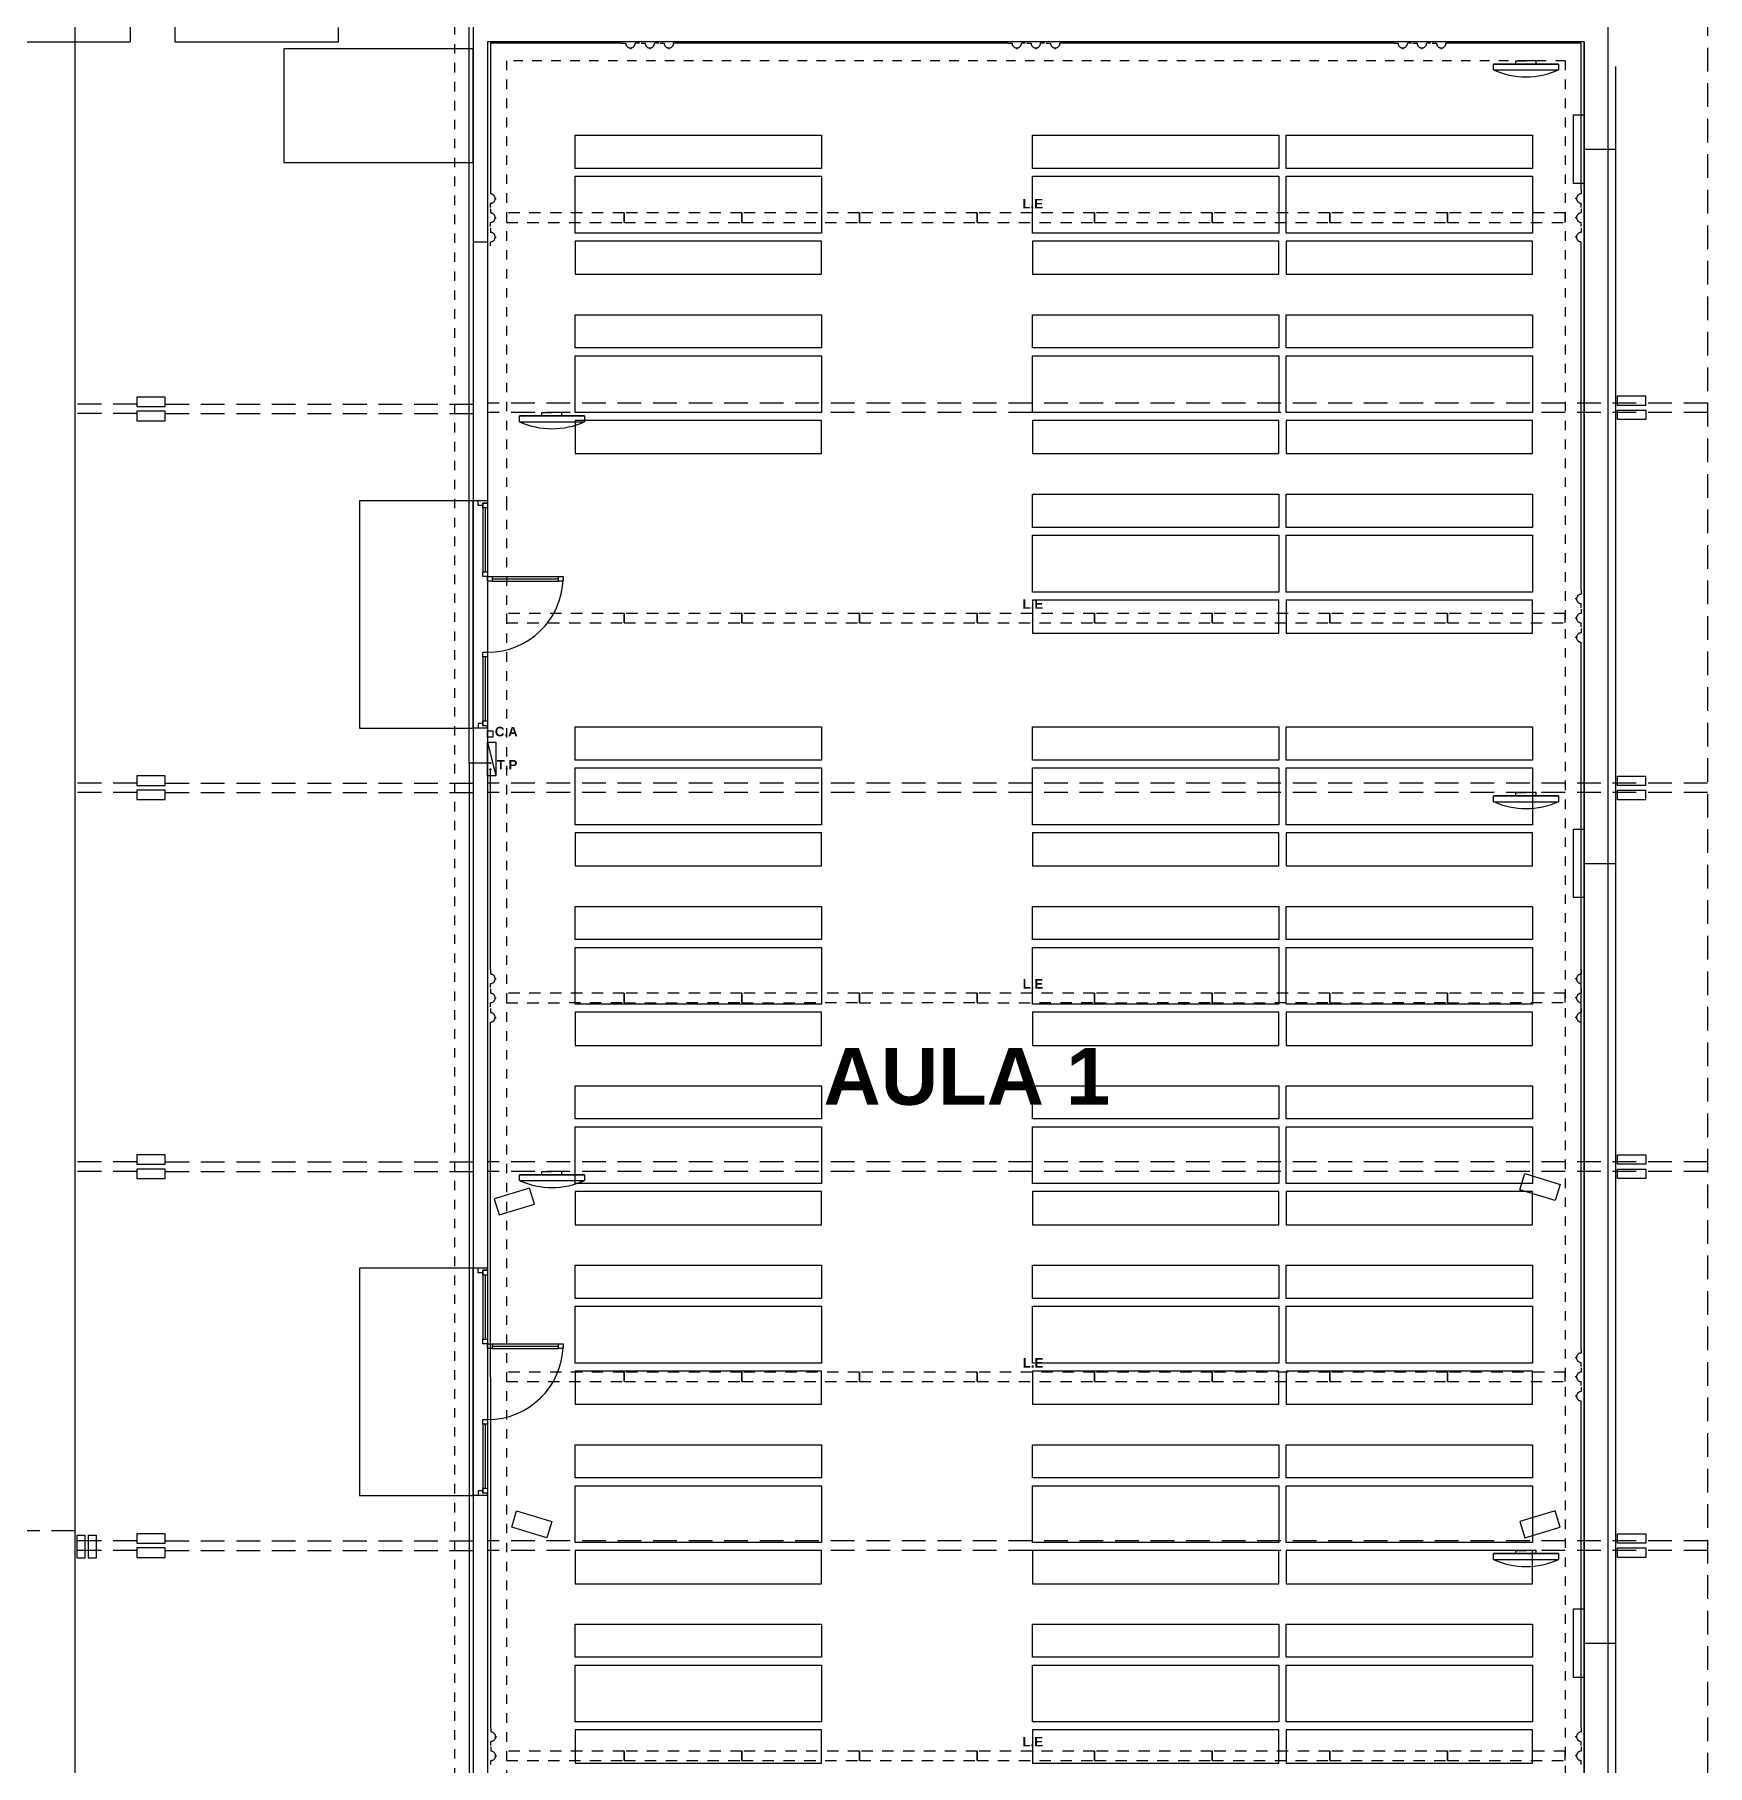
# Model space of a CAD drawing. Header units: millimetres. Extents: x -735 to -481, y 85 to 450.
# Drawn here: x -563.01 to -545.36, y 191.34 to 209.61 of the extents above; entities that cross this region are included whole.
import ezdxf

# ---------------------------------------------------------------- set-up
doc = ezdxf.new("R2010")
doc.units = ezdxf.units.MM
doc.linetypes.add('ACAD_ISO02W100', pattern=[15, 12, -3])
doc.linetypes.add('DASHED', pattern=[0.75, 0.5, -0.25])
for name, color, linetype in [('A-CARPINTERIAS PUERTAS', 2, 'CONTINUOUS'), ('A-MUROS', 5, 'CONTINUOUS'), ('bandeja pasacables', 1, 'CONTINUOUS'), ('dib - muro vista2', 2, 'CONTINUOUS'), ('dib - texto', 2, 'CONTINUOUS'), ('E-COLUMNAS MADERA', 6, 'CONTINUOUS'), ('ESTRUCTURA', 6, 'CONTINUOUS'), ('ESTUFAS', 50, 'CONTINUOUS'), ('iluminacion LED', 10, 'CONTINUOUS'), ('mobiliario aulas', 254, 'CONTINUOUS'), ('SOLADOS EXTERIORES', 8, 'CONTINUOUS'), ('sonido', 1, 'CONTINUOUS'), ('T-LOCALES', 7, 'CONTINUOUS'), ('TABLERO PRINCIPAL', 1, 'CONTINUOUS'), ('tomas', 10, 'CONTINUOUS'), ('VENTILADORES', 2, 'CONTINUOUS'), ('VISTA4', 3, 'CONTINUOUS')]:
    doc.layers.add(name, color=color, linetype=linetype)
doc.layers.add('SUPERFICIES', color=6, linetype='CONTINUOUS', plot=False)
doc.styles.add('ARIAL', font='swisseb.ttf', dxfattribs={"width": 1.32})
doc.styles.add('STYLE1', font='swisseb.ttf', dxfattribs={"width": 1.32})

msp = doc.modelspace()

# ---------------------------------------------------------------- hatches: boundary and pattern name
at = {"layer": 'bandeja pasacables', "linetype": 'ACAD_ISO02W100'}
h = msp.add_hatch(color=256, dxfattribs=at)
h.dxf.hatch_style = 1
h.paths.add_polyline_path([(-558.208, 201.849, 1), (-558.198, 201.849, 1)])
at = {"layer": 'TABLERO PRINCIPAL', "linetype": 'ACAD_ISO02W100'}
h = msp.add_hatch(color=256, dxfattribs=at)
h.dxf.hatch_style = 1
h.paths.add_polyline_path([(-558.208, 201.915, 1), (-558.198, 201.915, 1)])

# ---------------------------------------------------------------- linework, layer by layer
at = {"layer": 'A-CARPINTERIAS PUERTAS'}
for p, q in [((-558.284, 204.661), (-558.284, 203.935)), ((-558.234, 204.661), (-558.234, 203.935)), ((-558.259, 204.611), (-558.259, 203.935)), ((-558.185, 203.885), (-557.484, 203.885)), ((-558.185, 203.86), (-557.484, 203.86)), ((-558.185, 203.835), (-557.484, 203.835)), ((-558.284, 203.036), (-558.284, 202.31)), ((-558.259, 203.036), (-558.259, 202.36)), ((-558.234, 203.036), (-558.234, 202.31)), ((-558.284, 196.561), (-558.284, 195.835)), ((-558.259, 196.511), (-558.259, 195.835)), ((-558.234, 196.561), (-558.234, 195.835)), ((-558.185, 195.785), (-557.484, 195.785)), ((-558.185, 195.76), (-557.484, 195.76)), ((-558.185, 195.735), (-557.484, 195.735)), ((-558.284, 194.936), (-558.284, 194.21)), ((-558.259, 194.936), (-558.259, 194.26)), ((-558.234, 194.936), (-558.234, 194.21))]:
    msp.add_line(p, q, dxfattribs=at)
for points in [[(-558.234, 204.685), (-558.234, 204.661), (-558.284, 204.661), (-558.284, 204.636), (-558.334, 204.636), (-558.334, 204.661), (-558.334, 204.661), (-558.334, 204.685)], [(-558.234, 202.285), (-558.234, 202.31), (-558.284, 202.31), (-558.284, 202.335), (-558.334, 202.335), (-558.334, 202.31), (-558.334, 202.31), (-558.334, 202.285)], [(-558.234, 196.585), (-558.234, 196.561), (-558.284, 196.561), (-558.284, 196.536), (-558.334, 196.536), (-558.334, 196.561), (-558.334, 196.561), (-558.334, 196.585)], [(-558.234, 194.185), (-558.234, 194.21), (-558.284, 194.21), (-558.284, 194.235), (-558.334, 194.235), (-558.334, 194.21), (-558.334, 194.21), (-558.334, 194.185)]]:
    msp.add_lwpolyline(points, dxfattribs=at)
for points in [[(-558.234, 204.661), (-558.234, 204.611), (-558.284, 204.611), (-558.284, 204.661)], [(-558.234, 203.935), (-558.234, 203.885), (-558.284, 203.885), (-558.284, 203.935)], [(-558.234, 203.885), (-558.185, 203.885), (-558.185, 203.835), (-558.234, 203.835)], [(-557.484, 203.885), (-557.435, 203.885), (-557.435, 203.835), (-557.484, 203.835)], [(-558.234, 203.085), (-558.234, 203.036), (-558.284, 203.036), (-558.284, 203.085)], [(-558.234, 202.36), (-558.234, 202.31), (-558.284, 202.31), (-558.284, 202.36)], [(-558.234, 196.561), (-558.234, 196.511), (-558.284, 196.511), (-558.284, 196.561)], [(-558.234, 195.835), (-558.234, 195.785), (-558.284, 195.785), (-558.284, 195.835)], [(-558.234, 195.785), (-558.185, 195.785), (-558.185, 195.735), (-558.234, 195.735)], [(-557.484, 195.785), (-557.435, 195.785), (-557.435, 195.735), (-557.484, 195.735)], [(-558.234, 194.985), (-558.234, 194.936), (-558.284, 194.936), (-558.284, 194.985)], [(-558.234, 194.26), (-558.234, 194.21), (-558.284, 194.21), (-558.284, 194.26)]]:
    msp.add_lwpolyline(points, close=True, dxfattribs=at)
at = {"layer": 'A-CARPINTERIAS PUERTAS', "ltscale": 0.05}
for centre in [(-558.234, 203.885), (-558.234, 195.785)]:
    msp.add_arc(centre, 0.8, 270, 358.1524, dxfattribs=at)
at = {"layer": 'A-MUROS'}
for p, q in [((-546.411, 230.167), (-546.411, 184.93)), ((-561.534, 209.842), (-561.534, 209.53)), ((-559.807, 209.53), (-559.807, 209.68)), ((-558.384, 209.706), (-558.384, 204.685)), ((-561.534, 209.53), (-559.807, 209.53)), ((-546.661, 209.53), (-558.234, 209.53)), ((-558.234, 209.53), (-558.234, 204.685)), ((-546.661, 209.53), (-546.661, 185.13)), ((-558.234, 204.685), (-558.384, 204.685)), ((-558.234, 202.285), (-558.384, 202.285)), ((-558.384, 202.285), (-558.384, 196.585)), ((-558.234, 202.285), (-558.234, 196.585)), ((-558.234, 196.585), (-558.384, 196.585)), ((-558.384, 194.185), (-558.384, 185.13)), ((-558.234, 194.185), (-558.384, 194.185)), ((-558.234, 194.185), (-558.234, 185.13))]:
    msp.add_line(p, q, dxfattribs=at)
at = {"layer": 'bandeja pasacables', "linetype": 'DASHED', "ltscale": 0.2}
for p, q in [((-558.584, 209.906), (-558.584, 184.93)), ((-558.034, 209.33), (-558.034, 204.685)), ((-546.861, 209.33), (-558.034, 209.33)), ((-546.861, 209.33), (-546.861, 185.13)), ((-558.034, 204.685), (-558.034, 185.13))]:
    msp.add_line(p, q, dxfattribs=at)
at = {"layer": 'bandeja pasacables', "linetype": 'ACAD_ISO02W100'}
msp.add_line((-558.203, 199.732), (-558.203, 201.849), dxfattribs=at)
msp.add_circle((-558.203, 201.849), 0.00508, dxfattribs=at)
at = {"layer": 'dib - muro vista2'}
for points in [[(-559.584, 202.285), (-558.384, 202.285), (-558.384, 204.685), (-559.584, 204.685)], [(-559.584, 194.185), (-558.384, 194.185), (-558.384, 196.585), (-559.584, 196.585)]]:
    msp.add_lwpolyline(points, close=True, dxfattribs=at)
at = {"layer": 'E-COLUMNAS MADERA'}
for p, q in [((-561.934, 205.78), (-561.934, 205.68)), ((-561.634, 205.78), (-561.934, 205.78)), ((-561.634, 205.68), (-561.634, 205.78)), ((-561.934, 205.68), (-561.634, 205.68)), ((-561.934, 205.63), (-561.934, 205.53)), ((-561.634, 205.63), (-561.934, 205.63)), ((-561.634, 205.53), (-561.634, 205.63)), ((-561.934, 205.53), (-561.634, 205.53)), ((-561.934, 201.78), (-561.934, 201.68)), ((-561.634, 201.78), (-561.934, 201.78)), ((-561.634, 201.68), (-561.634, 201.78)), ((-561.934, 201.68), (-561.634, 201.68)), ((-561.934, 201.63), (-561.934, 201.53)), ((-561.634, 201.63), (-561.934, 201.63)), ((-561.934, 201.53), (-561.634, 201.53)), ((-561.634, 201.53), (-561.634, 201.63)), ((-561.934, 197.78), (-561.934, 197.68)), ((-561.634, 197.78), (-561.934, 197.78)), ((-561.634, 197.68), (-561.634, 197.78)), ((-561.934, 197.68), (-561.634, 197.68)), ((-561.934, 197.63), (-561.934, 197.53)), ((-561.634, 197.63), (-561.934, 197.63)), ((-561.934, 197.53), (-561.634, 197.53)), ((-561.634, 197.53), (-561.634, 197.63)), ((-561.934, 193.78), (-561.934, 193.68)), ((-561.634, 193.78), (-561.934, 193.78)), ((-561.934, 193.68), (-561.634, 193.68)), ((-561.634, 193.68), (-561.634, 193.78)), ((-561.934, 193.63), (-561.934, 193.53)), ((-561.634, 193.63), (-561.934, 193.63)), ((-561.934, 193.53), (-561.634, 193.53)), ((-561.634, 193.53), (-561.634, 193.63))]:
    msp.add_line(p, q, dxfattribs=at)
at = {"layer": 'E-COLUMNAS MADERA', "linetype": 'DASHED', "ltscale": 0.5}
for p, q in [((-561.934, 193.705), (-562.584, 193.705)), ((-561.934, 193.605), (-562.584, 193.605))]:
    msp.add_line(p, q, dxfattribs=at)
at = {"layer": 'E-COLUMNAS MADERA'}
for points in [[(-562.484, 193.524), (-562.564, 193.524), (-562.564, 193.764), (-562.484, 193.764)], [(-562.364, 193.524), (-562.444, 193.524), (-562.444, 193.764), (-562.364, 193.764)]]:
    msp.add_lwpolyline(points, close=True, dxfattribs=at)
at = {"layer": 'ESTRUCTURA'}
for p, q in [((-546.311, 205.691), (-546.311, 205.791)), ((-546.311, 205.791), (-546.011, 205.791)), ((-546.311, 205.691), (-546.311, 205.791)), ((-546.311, 205.791), (-546.011, 205.791)), ((-546.011, 205.691), (-546.011, 205.791)), ((-546.011, 205.691), (-546.311, 205.691)), ((-546.011, 205.691), (-546.311, 205.691)), ((-546.311, 205.541), (-546.311, 205.641)), ((-546.311, 205.641), (-546.011, 205.641)), ((-546.311, 205.541), (-546.311, 205.641)), ((-546.311, 205.641), (-546.011, 205.641)), ((-546.011, 205.641), (-546.011, 205.541)), ((-546.011, 205.541), (-546.311, 205.541)), ((-546.011, 205.541), (-546.311, 205.541)), ((-546.311, 201.678), (-546.311, 201.778)), ((-546.311, 201.778), (-546.011, 201.778)), ((-546.011, 201.678), (-546.011, 201.778)), ((-546.011, 201.678), (-546.311, 201.678)), ((-546.311, 201.528), (-546.311, 201.628)), ((-546.311, 201.628), (-546.011, 201.628)), ((-546.011, 201.528), (-546.311, 201.528)), ((-546.011, 201.528), (-546.011, 201.628)), ((-546.311, 197.68), (-546.311, 197.78)), ((-546.311, 197.78), (-546.011, 197.78)), ((-546.011, 197.78), (-546.011, 197.68)), ((-546.011, 197.68), (-546.311, 197.68)), ((-546.311, 197.53), (-546.311, 197.63)), ((-546.311, 197.63), (-546.011, 197.63)), ((-546.011, 197.53), (-546.311, 197.53)), ((-546.011, 197.63), (-546.011, 197.53)), ((-546.311, 193.68), (-546.311, 193.78)), ((-546.311, 193.78), (-546.011, 193.78)), ((-546.011, 193.68), (-546.311, 193.68)), ((-546.011, 193.78), (-546.011, 193.68)), ((-546.311, 193.53), (-546.311, 193.63)), ((-546.311, 193.63), (-546.011, 193.63)), ((-546.011, 193.53), (-546.311, 193.53)), ((-546.011, 193.63), (-546.011, 193.53))]:
    msp.add_line(p, q, dxfattribs=at)
at = {"layer": 'ESTUFAS', "linetype": 'ACAD_ISO02W100'}
for p, q in [((-546.328, 208.396), (-546.328, 209.269)), ((-546.661, 208.396), (-546.328, 208.396)), ((-546.661, 200.856), (-546.328, 200.856)), ((-546.661, 192.625), (-546.328, 192.625))]:
    msp.add_line(p, q, dxfattribs=at)
at = {"layer": 'ESTUFAS'}
msp.add_line((-546.328, 186.185), (-546.328, 208.396), dxfattribs=at)
at = {"layer": 'ESTUFAS', "linetype": 'ACAD_ISO02W100'}
for points in [[(-546.661, 208.757), (-546.661, 208.035), (-546.775, 208.035), (-546.775, 208.757)], [(-546.661, 201.217), (-546.661, 200.495), (-546.775, 200.495), (-546.775, 201.217)], [(-546.661, 192.986), (-546.661, 192.264), (-546.775, 192.264), (-546.775, 192.986)]]:
    msp.add_lwpolyline(points, close=True, dxfattribs=at)
at = {"layer": 'iluminacion LED', "linetype": 'ACAD_ISO02W100', "ltscale": 0.01}
for points in [[(-556.793, 207.673), (-556.793, 207.723), (-558.034, 207.723), (-558.034, 207.623), (-556.793, 207.623)], [(-555.551, 207.673), (-555.551, 207.723), (-556.793, 207.723), (-556.793, 207.623), (-555.551, 207.623)], [(-554.31, 207.673), (-554.31, 207.723), (-555.551, 207.723), (-555.551, 207.623), (-554.31, 207.623)], [(-553.068, 207.673), (-553.068, 207.723), (-554.31, 207.723), (-554.31, 207.623), (-553.068, 207.623)], [(-551.827, 207.673), (-551.827, 207.723), (-553.068, 207.723), (-553.068, 207.623), (-551.827, 207.623)], [(-550.586, 207.673), (-550.586, 207.723), (-551.827, 207.723), (-551.827, 207.623), (-550.586, 207.623)], [(-549.344, 207.673), (-549.344, 207.723), (-550.586, 207.723), (-550.586, 207.623), (-549.344, 207.623)], [(-548.103, 207.673), (-548.103, 207.723), (-549.344, 207.723), (-549.344, 207.623), (-548.103, 207.623)], [(-546.861, 207.673), (-546.861, 207.723), (-548.103, 207.723), (-548.103, 207.623), (-546.861, 207.623)], [(-556.793, 203.446), (-556.793, 203.496), (-558.034, 203.496), (-558.034, 203.396), (-556.793, 203.397)], [(-555.551, 203.446), (-555.551, 203.496), (-556.793, 203.496), (-556.793, 203.396), (-555.551, 203.397)], [(-554.31, 203.446), (-554.31, 203.496), (-555.551, 203.496), (-555.551, 203.396), (-554.31, 203.397)], [(-553.068, 203.446), (-553.068, 203.496), (-554.31, 203.496), (-554.31, 203.396), (-553.068, 203.397)], [(-551.827, 203.446), (-551.827, 203.496), (-553.068, 203.496), (-553.068, 203.396), (-551.827, 203.397)], [(-550.586, 203.446), (-550.586, 203.496), (-551.827, 203.496), (-551.827, 203.396), (-550.586, 203.397)], [(-549.344, 203.446), (-549.344, 203.496), (-550.586, 203.496), (-550.586, 203.396), (-549.344, 203.397)], [(-548.103, 203.446), (-548.103, 203.496), (-549.344, 203.496), (-549.344, 203.396), (-548.103, 203.397)], [(-546.861, 203.446), (-546.861, 203.496), (-548.103, 203.496), (-548.103, 203.396), (-546.861, 203.397)], [(-556.793, 199.436), (-556.793, 199.486), (-558.034, 199.486), (-558.034, 199.386), (-556.793, 199.387)], [(-555.551, 199.436), (-555.551, 199.486), (-556.793, 199.486), (-556.793, 199.386), (-555.551, 199.387)], [(-554.31, 199.436), (-554.31, 199.486), (-555.551, 199.486), (-555.551, 199.386), (-554.31, 199.387)], [(-553.068, 199.436), (-553.068, 199.486), (-554.31, 199.486), (-554.31, 199.386), (-553.068, 199.387)], [(-551.827, 199.436), (-551.827, 199.486), (-553.068, 199.486), (-553.068, 199.386), (-551.827, 199.387)], [(-550.586, 199.436), (-550.586, 199.486), (-551.827, 199.486), (-551.827, 199.386), (-550.586, 199.387)], [(-549.344, 199.436), (-549.344, 199.486), (-550.586, 199.486), (-550.586, 199.386), (-549.344, 199.387)], [(-548.103, 199.436), (-548.103, 199.486), (-549.344, 199.486), (-549.344, 199.386), (-548.103, 199.387)], [(-546.861, 199.436), (-546.861, 199.486), (-548.103, 199.486), (-548.103, 199.386), (-546.861, 199.387)], [(-556.793, 195.436), (-556.793, 195.486), (-558.034, 195.486), (-558.034, 195.386), (-556.793, 195.387)], [(-555.551, 195.436), (-555.551, 195.486), (-556.793, 195.486), (-556.793, 195.386), (-555.551, 195.387)], [(-554.31, 195.436), (-554.31, 195.486), (-555.551, 195.486), (-555.551, 195.386), (-554.31, 195.387)], [(-553.068, 195.436), (-553.068, 195.486), (-554.31, 195.486), (-554.31, 195.386), (-553.068, 195.387)], [(-551.827, 195.436), (-551.827, 195.486), (-553.068, 195.486), (-553.068, 195.386), (-551.827, 195.387)], [(-550.586, 195.436), (-550.586, 195.486), (-551.827, 195.486), (-551.827, 195.386), (-550.586, 195.387)], [(-549.344, 195.436), (-549.344, 195.486), (-550.586, 195.486), (-550.586, 195.386), (-549.344, 195.387)], [(-548.103, 195.436), (-548.103, 195.486), (-549.344, 195.486), (-549.344, 195.386), (-548.103, 195.387)], [(-546.861, 195.436), (-546.861, 195.486), (-548.103, 195.486), (-548.103, 195.386), (-546.861, 195.387)], [(-556.793, 191.436), (-556.793, 191.486), (-558.034, 191.486), (-558.034, 191.386), (-556.793, 191.387)], [(-555.551, 191.436), (-555.551, 191.486), (-556.793, 191.486), (-556.793, 191.386), (-555.551, 191.387)], [(-554.31, 191.436), (-554.31, 191.486), (-555.551, 191.486), (-555.551, 191.386), (-554.31, 191.387)], [(-553.068, 191.436), (-553.068, 191.486), (-554.31, 191.486), (-554.31, 191.386), (-553.068, 191.387)], [(-551.827, 191.436), (-551.827, 191.486), (-553.068, 191.486), (-553.068, 191.386), (-551.827, 191.387)], [(-550.586, 191.436), (-550.586, 191.486), (-551.827, 191.486), (-551.827, 191.386), (-550.586, 191.387)], [(-549.344, 191.436), (-549.344, 191.486), (-550.586, 191.486), (-550.586, 191.386), (-549.344, 191.387)], [(-548.103, 191.436), (-548.103, 191.486), (-549.344, 191.486), (-549.344, 191.386), (-548.103, 191.387)], [(-546.861, 191.436), (-546.861, 191.486), (-548.103, 191.486), (-548.103, 191.386), (-546.861, 191.387)]]:
    msp.add_lwpolyline(points, close=True, dxfattribs=at)
at = {"layer": 'mobiliario aulas', "linetype": 'ACAD_ISO02W100'}
for points in [[(-557.31, 208.193), (-557.31, 208.543), (-554.71, 208.543), (-554.71, 208.193), (-557.31, 208.193)], [(-552.482, 208.193), (-552.482, 208.543), (-549.882, 208.543), (-549.882, 208.193), (-552.482, 208.193)], [(-549.806, 208.193), (-549.806, 208.543), (-547.206, 208.543), (-547.206, 208.193), (-549.806, 208.193)], [(-557.31, 207.51), (-557.31, 208.11), (-554.71, 208.11), (-554.71, 207.51), (-557.31, 207.51)], [(-552.482, 207.51), (-552.482, 208.11), (-549.882, 208.11), (-549.882, 207.51), (-552.482, 207.51)], [(-549.806, 207.51), (-549.806, 208.11), (-547.206, 208.11), (-547.206, 207.51), (-549.806, 207.51)], [(-557.31, 207.426), (-557.31, 207.076), (-554.71, 207.076), (-554.71, 207.426), (-557.31, 207.426)], [(-552.482, 207.426), (-552.482, 207.076), (-549.882, 207.076), (-549.882, 207.426), (-552.482, 207.426)], [(-549.806, 207.426), (-549.806, 207.076), (-547.206, 207.076), (-547.206, 207.426), (-549.806, 207.426)], [(-557.31, 206.299), (-557.31, 206.649), (-554.71, 206.649), (-554.71, 206.299), (-557.31, 206.299)], [(-552.482, 206.299), (-552.482, 206.649), (-549.882, 206.649), (-549.882, 206.299), (-552.482, 206.299)], [(-549.806, 206.299), (-549.806, 206.649), (-547.206, 206.649), (-547.206, 206.299), (-549.806, 206.299)], [(-557.31, 205.615), (-557.31, 206.215), (-554.71, 206.215), (-554.71, 205.615), (-557.31, 205.615)], [(-552.482, 205.615), (-552.482, 206.215), (-549.882, 206.215), (-549.882, 205.615), (-552.482, 205.615)], [(-549.806, 205.615), (-549.806, 206.215), (-547.206, 206.215), (-547.206, 205.615), (-549.806, 205.615)], [(-557.31, 205.532), (-557.31, 205.182), (-554.71, 205.182), (-554.71, 205.532), (-557.31, 205.532)], [(-552.482, 205.532), (-552.482, 205.182), (-549.882, 205.182), (-549.882, 205.532), (-552.482, 205.532)], [(-549.806, 205.532), (-549.806, 205.182), (-547.206, 205.182), (-547.206, 205.532), (-549.806, 205.532)], [(-552.482, 204.404), (-552.482, 204.754), (-549.882, 204.754), (-549.882, 204.404), (-552.482, 204.404)], [(-549.806, 204.404), (-549.806, 204.754), (-547.206, 204.754), (-547.206, 204.404), (-549.806, 204.404)], [(-552.482, 203.721), (-552.482, 204.321), (-549.882, 204.321), (-549.882, 203.721), (-552.482, 203.721)], [(-549.806, 203.721), (-549.806, 204.321), (-547.206, 204.321), (-547.206, 203.721), (-549.806, 203.721)], [(-552.482, 203.637), (-552.482, 203.287), (-549.882, 203.287), (-549.882, 203.637), (-552.482, 203.637)], [(-549.806, 203.637), (-549.806, 203.287), (-547.206, 203.287), (-547.206, 203.637), (-549.806, 203.637)], [(-557.31, 201.948), (-557.31, 202.298), (-554.71, 202.298), (-554.71, 201.948), (-557.31, 201.948)], [(-552.482, 201.948), (-552.482, 202.298), (-549.882, 202.298), (-549.882, 201.948), (-552.482, 201.948)], [(-549.806, 201.948), (-549.806, 202.298), (-547.206, 202.298), (-547.206, 201.948), (-549.806, 201.948)], [(-557.31, 201.264), (-557.31, 201.864), (-554.71, 201.864), (-554.71, 201.264), (-557.31, 201.264)], [(-552.482, 201.264), (-552.482, 201.864), (-549.882, 201.864), (-549.882, 201.264), (-552.482, 201.264)], [(-549.806, 201.264), (-549.806, 201.864), (-547.206, 201.864), (-547.206, 201.264), (-549.806, 201.264)], [(-557.31, 201.181), (-557.31, 200.831), (-554.71, 200.831), (-554.71, 201.181), (-557.31, 201.181)], [(-552.482, 201.181), (-552.482, 200.831), (-549.882, 200.831), (-549.882, 201.181), (-552.482, 201.181)], [(-549.806, 201.181), (-549.806, 200.831), (-547.206, 200.831), (-547.206, 201.181), (-549.806, 201.181)], [(-557.31, 200.053), (-557.31, 200.403), (-554.71, 200.403), (-554.71, 200.053), (-557.31, 200.053)], [(-552.482, 200.053), (-552.482, 200.403), (-549.882, 200.403), (-549.882, 200.053), (-552.482, 200.053)], [(-549.806, 200.053), (-549.806, 200.403), (-547.206, 200.403), (-547.206, 200.053), (-549.806, 200.053)], [(-557.31, 199.37), (-557.31, 199.97), (-554.71, 199.97), (-554.71, 199.37), (-557.31, 199.37)], [(-552.482, 199.37), (-552.482, 199.97), (-549.882, 199.97), (-549.882, 199.37), (-552.482, 199.37)], [(-549.806, 199.37), (-549.806, 199.97), (-547.206, 199.97), (-547.206, 199.37), (-549.806, 199.37)], [(-557.31, 199.286), (-557.31, 198.936), (-554.71, 198.936), (-554.71, 199.286), (-557.31, 199.286)], [(-552.482, 199.286), (-552.482, 198.936), (-549.882, 198.936), (-549.882, 199.286), (-552.482, 199.286)], [(-549.806, 199.286), (-549.806, 198.936), (-547.206, 198.936), (-547.206, 199.286), (-549.806, 199.286)], [(-557.31, 198.159), (-557.31, 198.509), (-554.71, 198.509), (-554.71, 198.159), (-557.31, 198.159)], [(-552.482, 198.159), (-552.482, 198.509), (-549.882, 198.509), (-549.882, 198.159), (-552.482, 198.159)], [(-549.806, 198.159), (-549.806, 198.509), (-547.206, 198.509), (-547.206, 198.159), (-549.806, 198.159)], [(-557.31, 197.476), (-557.31, 198.076), (-554.71, 198.076), (-554.71, 197.476), (-557.31, 197.476)], [(-552.482, 197.476), (-552.482, 198.076), (-549.882, 198.076), (-549.882, 197.476), (-552.482, 197.476)], [(-549.806, 197.476), (-549.806, 198.076), (-547.206, 198.076), (-547.206, 197.476), (-549.806, 197.476)], [(-557.31, 197.392), (-557.31, 197.042), (-554.71, 197.042), (-554.71, 197.392), (-557.31, 197.392)], [(-552.482, 197.392), (-552.482, 197.042), (-549.882, 197.042), (-549.882, 197.392), (-552.482, 197.392)], [(-549.806, 197.392), (-549.806, 197.042), (-547.206, 197.042), (-547.206, 197.392), (-549.806, 197.392)], [(-557.31, 196.265), (-557.31, 196.615), (-554.71, 196.615), (-554.71, 196.265), (-557.31, 196.265)], [(-552.482, 196.265), (-552.482, 196.615), (-549.882, 196.615), (-549.882, 196.265), (-552.482, 196.265)], [(-549.806, 196.265), (-549.806, 196.615), (-547.206, 196.615), (-547.206, 196.265), (-549.806, 196.265)], [(-557.31, 195.581), (-557.31, 196.181), (-554.71, 196.181), (-554.71, 195.581), (-557.31, 195.581)], [(-552.482, 195.581), (-552.482, 196.181), (-549.882, 196.181), (-549.882, 195.581), (-552.482, 195.581)], [(-549.806, 195.581), (-549.806, 196.181), (-547.206, 196.181), (-547.206, 195.581), (-549.806, 195.581)], [(-557.31, 195.498), (-557.31, 195.148), (-554.71, 195.148), (-554.71, 195.498), (-557.31, 195.498)], [(-552.482, 195.498), (-552.482, 195.148), (-549.882, 195.148), (-549.882, 195.498), (-552.482, 195.498)], [(-549.806, 195.498), (-549.806, 195.148), (-547.206, 195.148), (-547.206, 195.498), (-549.806, 195.498)], [(-557.31, 194.37), (-557.31, 194.72), (-554.71, 194.72), (-554.71, 194.37), (-557.31, 194.37)], [(-552.482, 194.37), (-552.482, 194.72), (-549.882, 194.72), (-549.882, 194.37), (-552.482, 194.37)], [(-549.806, 194.37), (-549.806, 194.72), (-547.206, 194.72), (-547.206, 194.37), (-549.806, 194.37)], [(-557.31, 193.687), (-557.31, 194.287), (-554.71, 194.287), (-554.71, 193.687), (-557.31, 193.687)], [(-552.482, 193.687), (-552.482, 194.287), (-549.882, 194.287), (-549.882, 193.687), (-552.482, 193.687)], [(-549.806, 193.687), (-549.806, 194.287), (-547.206, 194.287), (-547.206, 193.687), (-549.806, 193.687)], [(-557.31, 193.603), (-557.31, 193.253), (-554.71, 193.253), (-554.71, 193.603), (-557.31, 193.603)], [(-552.482, 193.603), (-552.482, 193.253), (-549.882, 193.253), (-549.882, 193.603), (-552.482, 193.603)], [(-549.806, 193.603), (-549.806, 193.253), (-547.206, 193.253), (-547.206, 193.603), (-549.806, 193.603)], [(-557.31, 192.476), (-557.31, 192.826), (-554.71, 192.826), (-554.71, 192.476), (-557.31, 192.476)], [(-552.482, 192.476), (-552.482, 192.826), (-549.882, 192.826), (-549.882, 192.476), (-552.482, 192.476)], [(-549.806, 192.476), (-549.806, 192.826), (-547.206, 192.826), (-547.206, 192.476), (-549.806, 192.476)], [(-557.31, 191.793), (-557.31, 192.393), (-554.71, 192.393), (-554.71, 191.793), (-557.31, 191.793)], [(-552.482, 191.793), (-552.482, 192.393), (-549.882, 192.393), (-549.882, 191.793), (-552.482, 191.793)], [(-549.806, 191.793), (-549.806, 192.393), (-547.206, 192.393), (-547.206, 191.793), (-549.806, 191.793)], [(-557.31, 191.709), (-557.31, 191.359), (-554.71, 191.359), (-554.71, 191.709), (-557.31, 191.709)], [(-552.482, 191.709), (-552.482, 191.359), (-549.882, 191.359), (-549.882, 191.709), (-552.482, 191.709)], [(-549.806, 191.709), (-549.806, 191.359), (-547.206, 191.359), (-547.206, 191.709), (-549.806, 191.709)]]:
    msp.add_lwpolyline(points, dxfattribs=at)
at = {"layer": 'SOLADOS EXTERIORES'}
for p in [(-562.006, 209.93), (-567.634, 209.53)]:
    msp.add_line(p, (-562.006, 209.53), dxfattribs=at)
msp.add_lwpolyline([(-558.384, 208.255), (-558.384, 209.455), (-560.384, 209.455), (-560.384, 208.255)], close=True, dxfattribs=at)
at = {"layer": 'sonido', "linetype": 'ACAD_ISO02W100'}
for points in [[(-546.968, 197.298), (-547.34, 197.411), (-547.288, 197.582), (-546.916, 197.468)], [(-558.11, 197.146), (-557.738, 197.259), (-557.79, 197.43), (-558.162, 197.317)], [(-557.927, 194.022), (-557.555, 193.908), (-557.607, 193.738), (-557.979, 193.851)], [(-546.968, 194.022), (-547.34, 193.908), (-547.288, 193.738), (-546.916, 193.851)]]:
    msp.add_lwpolyline(points, close=True, dxfattribs=at)
at = {"layer": 'SUPERFICIES'}
for points in [[(-562.584, 209.842), (-558.384, 209.842), (-558.384, 185.13), (-562.584, 185.13)], [(-558.234, 185.13), (-546.661, 185.13), (-546.661, 209.53), (-558.234, 209.53)]]:
    msp.add_lwpolyline(points, close=True, dxfattribs=at)
at = {"layer": 'TABLERO PRINCIPAL', "linetype": 'ACAD_ISO02W100'}
for p, q in [((-558.427, 201.915), (-558.427, 209.753)), ((-558.234, 202.138), (-558.145, 201.78)), ((-558.427, 201.915), (-558.429, 189.081)), ((-558.203, 201.915), (-558.427, 201.915))]:
    msp.add_line(p, q, dxfattribs=at)
for points in [[(-558.234, 202.257), (-558.177, 202.257), (-558.177, 202.189), (-558.234, 202.189)], [(-558.234, 202.138), (-558.145, 202.138), (-558.145, 201.78), (-558.234, 201.78)]]:
    msp.add_lwpolyline(points, close=True, dxfattribs=at)
msp.add_circle((-558.203, 201.915), 0.00508, dxfattribs=at)
at = {"layer": 'tomas', "linetype": 'ACAD_ISO02W100'}
for p, q in [((-556.819, 209.514), (-558.203, 209.514)), ((-558.203, 209.514), (-558.203, 207.969)), ((-556.819, 209.514), (-556.776, 209.514)), ((-556.726, 209.464), (-556.726, 209.452)), ((-556.631, 209.514), (-556.676, 209.514)), ((-556.614, 209.514), (-556.571, 209.514)), ((-556.521, 209.464), (-556.521, 209.452)), ((-556.426, 209.514), (-556.471, 209.514)), ((-556.413, 209.514), (-556.37, 209.514)), ((-556.32, 209.464), (-556.32, 209.452)), ((-556.225, 209.514), (-556.27, 209.514)), ((-552.744, 209.514), (-556.225, 209.514)), ((-552.744, 209.514), (-552.699, 209.514)), ((-552.649, 209.464), (-552.649, 209.452)), ((-552.556, 209.514), (-552.599, 209.514)), ((-552.543, 209.514), (-552.497, 209.514)), ((-552.448, 209.464), (-552.448, 209.452)), ((-552.355, 209.514), (-552.398, 209.514)), ((-552.338, 209.514), (-552.292, 209.514)), ((-552.243, 209.464), (-552.243, 209.452)), ((-552.15, 209.514), (-552.193, 209.514)), ((-548.67, 209.514), (-552.15, 209.514)), ((-548.67, 209.514), (-548.625, 209.514)), ((-548.576, 209.464), (-548.576, 209.452)), ((-548.483, 209.514), (-548.526, 209.514)), ((-548.469, 209.514), (-548.424, 209.514)), ((-548.374, 209.464), (-548.374, 209.452)), ((-548.282, 209.514), (-548.325, 209.514)), ((-548.264, 209.514), (-548.219, 209.514)), ((-548.169, 209.464), (-548.169, 209.452)), ((-548.077, 209.514), (-548.12, 209.514)), ((-546.692, 209.514), (-548.077, 209.514)), ((-546.692, 207.969), (-546.692, 209.514)), ((-558.203, 207.969), (-558.203, 207.924)), ((-546.692, 207.969), (-546.692, 207.924)), ((-558.203, 207.781), (-558.203, 207.824)), ((-558.203, 207.768), (-558.203, 207.723)), ((-558.153, 207.874), (-558.141, 207.874)), ((-546.742, 207.874), (-546.755, 207.874)), ((-546.692, 207.781), (-546.692, 207.824)), ((-546.692, 207.768), (-546.692, 207.723)), ((-558.203, 207.58), (-558.203, 207.623)), ((-558.203, 207.563), (-558.203, 207.518)), ((-558.153, 207.673), (-558.141, 207.673)), ((-546.742, 207.673), (-546.755, 207.673)), ((-546.692, 207.58), (-546.692, 207.623)), ((-546.692, 207.563), (-546.692, 207.518)), ((-558.203, 207.375), (-558.203, 207.418)), ((-558.153, 207.468), (-558.141, 207.468)), ((-546.742, 207.468), (-546.755, 207.468)), ((-546.692, 207.375), (-546.692, 207.418)), ((-546.692, 203.742), (-546.692, 207.375)), ((-546.692, 203.742), (-546.692, 203.697)), ((-546.742, 203.648), (-546.755, 203.648)), ((-546.692, 203.555), (-546.692, 203.598)), ((-546.692, 203.541), (-546.692, 203.496)), ((-546.742, 203.446), (-546.755, 203.446)), ((-546.692, 203.354), (-546.692, 203.397)), ((-546.742, 203.241), (-546.755, 203.241)), ((-546.692, 203.336), (-546.692, 203.291)), ((-546.692, 203.149), (-546.692, 203.192)), ((-546.692, 195.732), (-546.692, 203.149)), ((-558.203, 199.732), (-558.203, 199.687)), ((-546.692, 199.732), (-546.692, 199.687)), ((-558.203, 199.545), (-558.203, 199.588)), ((-558.203, 199.531), (-558.203, 199.486)), ((-558.153, 199.638), (-558.141, 199.638)), ((-546.742, 199.638), (-546.755, 199.638)), ((-546.692, 199.545), (-546.692, 199.588)), ((-546.692, 199.531), (-546.692, 199.486)), ((-558.203, 199.344), (-558.203, 199.387)), ((-558.153, 199.436), (-558.141, 199.436)), ((-546.742, 199.436), (-546.755, 199.436)), ((-546.692, 199.344), (-546.692, 199.387)), ((-558.203, 199.326), (-558.203, 199.281)), ((-558.203, 199.139), (-558.203, 199.182)), ((-558.153, 199.231), (-558.141, 199.231)), ((-546.742, 199.231), (-546.755, 199.231)), ((-546.692, 199.326), (-546.692, 199.281)), ((-546.692, 199.139), (-546.692, 199.182)), ((-558.198, 191.732), (-558.203, 199.139)), ((-546.692, 195.732), (-546.692, 195.687)), ((-546.742, 195.638), (-546.755, 195.638)), ((-546.692, 195.545), (-546.692, 195.588)), ((-546.692, 195.531), (-546.692, 195.486)), ((-546.742, 195.436), (-546.755, 195.436)), ((-546.692, 195.344), (-546.692, 195.387)), ((-546.692, 195.326), (-546.692, 195.281)), ((-546.742, 195.231), (-546.755, 195.231)), ((-546.692, 195.139), (-546.692, 195.182)), ((-546.692, 191.732), (-546.692, 195.139)), ((-558.198, 191.732), (-558.198, 191.687)), ((-546.692, 191.732), (-546.692, 191.687)), ((-558.198, 191.545), (-558.198, 191.588)), ((-558.198, 191.531), (-558.198, 191.486)), ((-558.149, 191.638), (-558.136, 191.638)), ((-546.742, 191.638), (-546.755, 191.638)), ((-546.692, 191.545), (-546.692, 191.588)), ((-546.692, 191.531), (-546.692, 191.486)), ((-558.198, 191.344), (-558.198, 191.387)), ((-558.149, 191.436), (-558.136, 191.436)), ((-546.742, 191.436), (-546.755, 191.436)), ((-546.692, 191.344), (-546.692, 191.387))]:
    msp.add_line(p, q, dxfattribs=at)
at = {"layer": 'tomas'}
msp.add_line((-558.384, 207.419), (-558.234, 207.419), dxfattribs=at)
at = {"layer": 'tomas', "linetype": 'ACAD_ISO02W100'}
for centre, start, end in [((-556.726, 209.514), 180, 0), ((-556.521, 209.514), 180, 0), ((-556.32, 209.514), 180, 0), ((-552.649, 209.514), 180, 0), ((-552.448, 209.514), 180, 0), ((-552.243, 209.514), 180, 0), ((-548.576, 209.514), 180, 0), ((-548.374, 209.514), 180, 0), ((-548.169, 209.514), 180, 0), ((-558.203, 207.874), 270, 90), ((-546.692, 207.874), 90, 270), ((-558.203, 207.673), 270, 90), ((-546.692, 207.673), 90, 270), ((-558.203, 207.468), 270, 90), ((-546.692, 207.468), 90, 270), ((-546.692, 203.648), 90, 270), ((-546.692, 203.446), 90, 270), ((-546.692, 203.241), 90, 270), ((-558.203, 199.638), 270, 90), ((-546.692, 199.638), 90, 270), ((-558.203, 199.436), 270, 90), ((-546.692, 199.436), 90, 270), ((-558.203, 199.231), 270, 90), ((-546.692, 199.231), 90, 270), ((-546.692, 195.638), 90, 270), ((-546.692, 195.436), 90, 270), ((-546.692, 195.231), 90, 270), ((-558.198, 191.638), 270, 90), ((-546.692, 191.638), 90, 270), ((-558.198, 191.436), 270, 90), ((-546.692, 191.436), 90, 270)]:
    msp.add_arc(centre, 0.0497, start, end, dxfattribs=at)
at = {"layer": 'VENTILADORES', "linetype": 'ACAD_ISO02W100'}
for p, q in [((-547.617, 209.295), (-546.932, 209.295)), ((-547.617, 209.233), (-547.617, 209.295)), ((-546.932, 209.295), (-547.617, 209.295)), ((-547.617, 209.233), (-546.932, 209.233)), ((-546.932, 209.295), (-546.932, 209.233)), ((-557.897, 205.58), (-557.212, 205.58)), ((-557.897, 205.518), (-557.897, 205.58)), ((-557.212, 205.58), (-557.897, 205.58)), ((-557.212, 205.58), (-557.212, 205.518)), ((-557.897, 205.518), (-557.212, 205.518)), ((-547.617, 201.57), (-546.932, 201.57)), ((-547.617, 201.508), (-547.617, 201.57)), ((-546.932, 201.57), (-547.617, 201.57)), ((-546.932, 201.57), (-546.932, 201.508)), ((-547.617, 201.508), (-546.932, 201.508)), ((-557.897, 197.57), (-557.212, 197.57)), ((-557.897, 197.508), (-557.897, 197.57)), ((-557.212, 197.57), (-557.897, 197.57)), ((-557.897, 197.508), (-557.212, 197.508)), ((-557.212, 197.57), (-557.212, 197.508)), ((-547.617, 193.57), (-546.932, 193.57)), ((-547.617, 193.508), (-547.617, 193.57)), ((-546.932, 193.57), (-547.617, 193.57)), ((-547.617, 193.508), (-546.932, 193.508)), ((-546.932, 193.57), (-546.932, 193.508))]:
    msp.add_line(p, q, dxfattribs=at)
for points in [[(-547.275, 209.295), (-547.381, 209.295), (-547.381, 209.33), (-547.275, 209.33)], [(-547.275, 209.295), (-547.168, 209.295), (-547.168, 209.33), (-547.275, 209.33)], [(-557.554, 205.58), (-557.661, 205.58), (-557.661, 205.615), (-557.554, 205.615)], [(-557.554, 205.58), (-557.448, 205.58), (-557.448, 205.615), (-557.554, 205.615)], [(-547.275, 201.57), (-547.381, 201.57), (-547.381, 201.605), (-547.275, 201.605)], [(-547.275, 201.57), (-547.168, 201.57), (-547.168, 201.605), (-547.275, 201.605)], [(-557.554, 197.57), (-557.661, 197.57), (-557.661, 197.605), (-557.554, 197.605)], [(-557.554, 197.57), (-557.448, 197.57), (-557.448, 197.605), (-557.554, 197.605)], [(-547.275, 193.57), (-547.381, 193.57), (-547.381, 193.605), (-547.275, 193.605)], [(-547.275, 193.57), (-547.168, 193.57), (-547.168, 193.605), (-547.275, 193.605)]]:
    msp.add_lwpolyline(points, dxfattribs=at)
for centre in [(-547.275, 209.989), (-557.554, 206.274), (-547.275, 202.264), (-557.554, 198.264), (-547.275, 194.264)]:
    msp.add_arc(centre, 0.829, 245.6342, 294.3658, dxfattribs=at)
at = {"layer": 'VISTA4', "linetype": 'DASHED', "ltscale": 0.5}
for p, q in [((-562.584, 185.13), (-562.584, 230.167)), ((-545.361, 230.092), (-545.361, 185.13)), ((-561.934, 205.705), (-562.584, 205.705)), ((-561.934, 205.605), (-562.584, 205.605)), ((-561.634, 205.705), (-558.384, 205.705)), ((-561.634, 205.605), (-558.384, 205.605)), ((-545.361, 205.715), (-558.234, 205.715)), ((-545.361, 205.615), (-558.234, 205.615)), ((-561.934, 201.705), (-562.584, 201.705)), ((-561.934, 201.605), (-562.584, 201.605)), ((-561.634, 201.705), (-558.384, 201.705)), ((-561.634, 201.605), (-558.384, 201.605)), ((-545.361, 201.705), (-558.234, 201.705)), ((-545.361, 201.605), (-558.234, 201.605)), ((-561.934, 197.705), (-562.584, 197.705)), ((-561.634, 197.705), (-558.384, 197.705)), ((-545.361, 197.705), (-558.234, 197.705)), ((-561.934, 197.605), (-562.584, 197.605)), ((-561.634, 197.605), (-558.384, 197.605)), ((-545.361, 197.605), (-558.234, 197.605)), ((-562.584, 193.811), (-594.576, 193.811)), ((-561.634, 193.705), (-558.384, 193.705)), ((-545.361, 193.705), (-558.234, 193.705)), ((-561.634, 193.605), (-558.384, 193.605)), ((-545.361, 193.605), (-558.234, 193.605))]:
    msp.add_line(p, q, dxfattribs=at)

# ---------------------------------------------------------------- texts
at = {"layer": 'dib - texto', "insert": (-554.689, 198.908), "char_height": 0.6, "width": 20.056, "attachment_point": 1, "style": 'STYLE1'}
msp.add_mtext('{\\fArial|b1|i0|c0|p34;AULA 1}', dxfattribs=at)
at = {"layer": 'T-LOCALES', "ltscale": 0.5, "char_height": 0.1, "width": 5.62056, "attachment_point": 1, "style": 'ARIAL'}
for s, insert in [('{\\fSwis721 Lt BT|b1|i0|c0|p34;L.E}', (-552.589, 207.871)), ('{\\fSwis721 Lt BT|b1|i0|c0|p34;L.E}', (-552.588, 203.645)), ('\\pi2.6697;{\\fSwis721 Lt BT|b1|i0|c0|p34;C.A}', (-560.826, 202.298)), ('\\pi2.6858;{\\fSwis721 Lt BT|b1|i0|c0|p34;T.P}', (-560.822, 201.948)), ('{\\fSwis721 Lt BT|b1|i0|c0|p34;L.E}', (-552.587, 199.635)), ('{\\fSwis721 Lt BT|b1|i0|c0|p34;L.E}', (-552.586, 195.635)), ('{\\fSwis721 Lt BT|b1|i0|c0|p34;L.E}', (-552.589, 191.635))]:
    msp.add_mtext(s, dxfattribs=dict(at, insert=insert))

doc.saveas('drawing.dxf')
